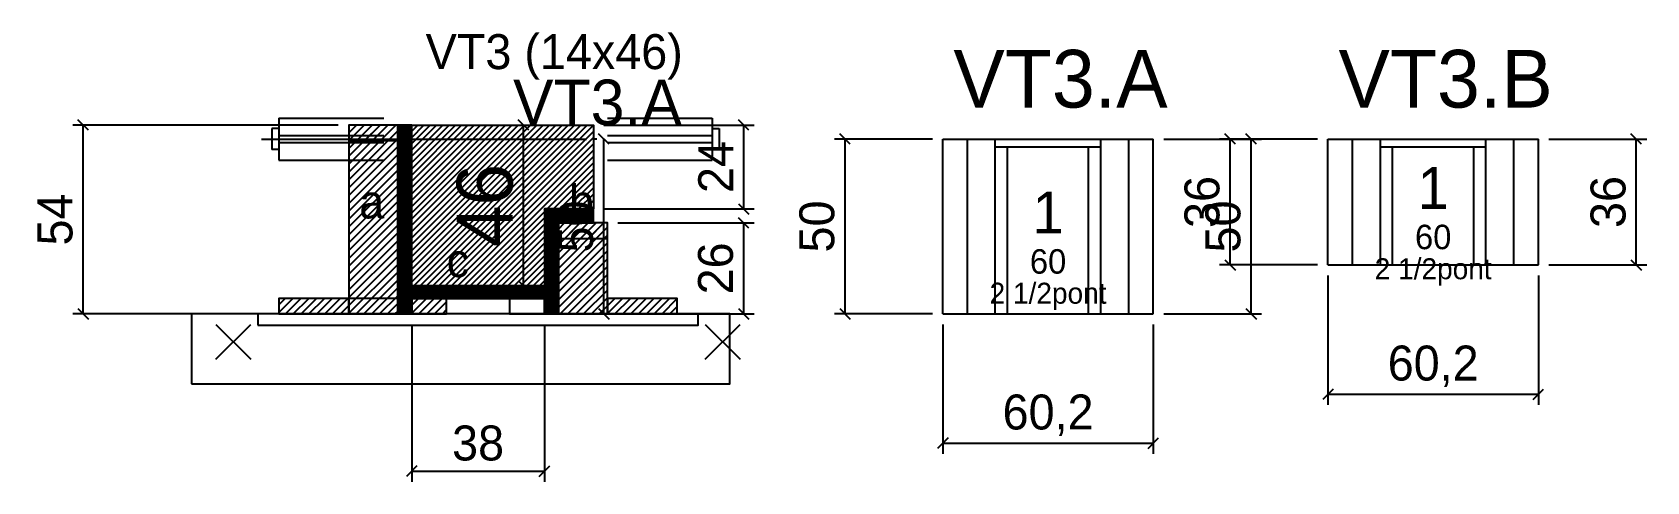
# Model space of a CAD drawing. Extents: x -69 to 393, y -98 to 31.
import ezdxf
from ezdxf.enums import TextEntityAlignment as Align

# ---------------------------------------------------------------- set-up
doc = ezdxf.new("R2010")
doc.units = 0
for name, color, linetype in [('5', 5, 'Continuous'), ('barrote', 126, 'Continuous'), ('CONCRETO', 251, 'Continuous'), ('COTA', 241, 'Continuous'), ('Cota Seção (2x)', 241, 'Continuous'), ('detalhes', 7, 'Continuous'), ('Hachura', 251, 'Continuous'), ('Madeira', 126, 'Continuous'), ('NOMENCLATURA', 7, 'Continuous'), ('Painéis', 200, 'Continuous'), ('presilha', 224, 'Continuous'), ('SARR_2.2x7', 40, 'Continuous'), ('SARR_3.5x7', 81, 'Continuous'), ('SCO-___-LAJ', 224, 'Continuous'), ('TENSOR', 224, 'Continuous'), ('texto', 7, 'Continuous'), ('Texto Seção', 7, 'Continuous')]:
    doc.layers.add(name, color=color, linetype=linetype)
doc.dimstyles.new('PAINEL', dxfattribs={"dimtxt": 10, "dimasz": 3, "dimexe": 3, "dimexo": 3, "dimgap": 3, "dimtad": 1, "dimblk": 'OBLIQUE', "dimblk1": 'OBLIQUE', "dimcen": 2.5, "dimclrd": 4, "dimclre": 4, "dimclrt": 240, "dimazin": 3, "dimtfac": 1, "dimtmove": 0, "dimatfit": 3})
doc.dimstyles.new('SECAO2X', dxfattribs={"dimtxt": 16, "dimasz": 3, "dimexe": 3, "dimexo": 3, "dimgap": 3, "dimtad": 1, "dimblk": 'OBLIQUE', "dimblk1": 'OBLIQUE', "dimcen": 2.5, "dimclrd": 4, "dimclre": 4, "dimclrt": 240, "dimazin": 3, "dimtfac": 1, "dimtmove": 0, "dimatfit": 3})

# ---------------------------------------------------------------- blocks, each defined once
blk = doc.blocks.new('_OBLIQUE')
at = {"color": 0, "linetype": 'BYBLOCK'}
blk.add_line((-0.5, -0.5), (0.5, 0.5), dxfattribs=at)

msp = doc.modelspace()

# ---------------------------------------------------------------- hatches: boundary and pattern name
at = {"layer": 'COTA'}
h = msp.add_hatch(dxfattribs=at)
h.set_pattern_fill('ANSI31', scale=0.4)
h.paths.add_polyline_path([(40, -42), (40, 4), (92, 4), (92, -20), (78, -20), (78, -42)])
at = {"layer": 'Hachura'}
h = msp.add_hatch(dxfattribs=at)
h.set_pattern_fill('ANSI31', scale=0.5)
h.paths.add_polyline_path([(22, -50), (36, -50), (36, 4), (22, 4)])
h = msp.add_hatch(dxfattribs=at)
h.set_pattern_fill('ANSI31', scale=0.5)
h.paths.add_polyline_path([(22, -0.4), (36, -0.4), (36, 4), (22, 4)])
h = msp.add_hatch(dxfattribs=at)
h.set_pattern_fill('SOLID')
h.paths.add_polyline_path([(36, -50), (40, -50), (40, 4), (36, 4)])
h = msp.add_hatch(dxfattribs=at)
h.set_pattern_fill('SOLID')
h.paths.add_polyline_path([(78, -24), (92, -24), (92, -20), (78, -20)])
h = msp.add_hatch(dxfattribs=at)
h.set_pattern_fill('SOLID')
h.paths.add_polyline_path([(78, -50), (82, -50), (82, -24), (78, -24)])
h = msp.add_hatch(dxfattribs=at)
h.set_pattern_fill('ANSI31', scale=0.5)
h.paths.add_polyline_path([(82, -50), (96, -50), (96, -24), (82, -24)])
h = msp.add_hatch(dxfattribs=at)
h.set_pattern_fill('ANSI31', scale=0.5)
h.paths.add_polyline_path([(82, -28.4), (96, -28.4), (96, -24), (82, -24)])
h = msp.add_hatch(dxfattribs=at)
h.set_pattern_fill('ANSI31', scale=0.5)
h.paths.add_polyline_path([(2, -50), (22, -50), (22, -45.6), (2, -45.6)])
h = msp.add_hatch(dxfattribs=at)
h.set_pattern_fill('SOLID')
h.paths.add_polyline_path([(40, -45.6), (78, -45.6), (78, -42), (40, -42)])
h = msp.add_hatch(dxfattribs=at)
h.set_pattern_fill('ANSI31', scale=0.5)
h.paths.add_polyline_path([(40, -50), (50, -50), (50, -45.6), (40, -45.6)])
h = msp.add_hatch(dxfattribs=at)
h.set_pattern_fill('ANSI31', scale=0.5)
h.paths.add_polyline_path([(96, -50), (116, -50), (116, -45.6), (96, -45.6)])

# ---------------------------------------------------------------- linework, layer by layer
for p, q in [((2, 6), (32, 6)), ((2, 6), (2, -6)), ((96, 6), (126, 6)), ((126, 6), (126, -6)), ((0, 3), (0, -3)), ((2, 3), (0, 3)), ((2, 1), (32, 1)), ((96, 1), (126, 1)), ((126, 3), (128, 3)), ((128, 3), (128, -3)), ((2, -3), (0, -3)), ((2, -1), (32, -1)), ((96, -1), (126, -1)), ((126, -3), (128, -3)), ((2, -6), (32, -6)), ((96, -6), (126, -6))]:
    msp.add_line(p, q)
at = {"layer": 'barrote'}
msp.add_lwpolyline([(-23, -70), (131, -70), (131, -50), (-23, -50)], close=True, dxfattribs=at)
at = {"layer": 'CONCRETO'}
msp.add_lwpolyline([(40, -42), (40, 4), (92, 4), (92, -20), (78, -20), (78, -42)], close=True, dxfattribs=at)
at = {"layer": 'Madeira'}
for points in [[(22, -50), (36, -50), (36, 4), (22, 4)], [(22, -0.4), (36, -0.4), (36, 4), (22, 4)], [(82, -50), (96, -50), (96, -24), (82, -24)], [(82, -28.4), (96, -28.4), (96, -24), (82, -24)], [(2, -50), (22, -50), (22, -45.6), (2, -45.6)], [(22, -50), (36, -50), (36, -45.6), (22, -45.6)], [(40, -50), (50, -50), (50, -45.6), (40, -45.6)], [(68, -50), (78, -50), (78, -45.6), (68, -45.6)], [(96, -50), (116, -50), (116, -45.6), (96, -45.6)]]:
    msp.add_lwpolyline(points, close=True, dxfattribs=at)
at = {"layer": 'Painéis'}
for p, q in [((192, 0), (252.2, 0)), ((192, -50), (192, 0)), ((252.2, -50), (252.2, 0)), ((302.2, 0), (362.4, 0)), ((302.2, -36), (302.2, 0)), ((362.4, -36), (362.4, 0)), ((302.2, -36), (362.4, -36)), ((192, -50), (252.2, -50))]:
    msp.add_line(p, q, dxfattribs=at)
for points in [[(36, -50), (40, -50), (40, 4), (36, 4)], [(78, -24), (92, -24), (92, -20), (78, -20)], [(78, -50), (82, -50), (82, -24), (78, -24)], [(40, -45.6), (78, -45.6), (78, -42), (40, -42)]]:
    msp.add_lwpolyline(points, close=True, dxfattribs=at)
at = {"layer": 'presilha'}
for p, q in [((-16, -63), (-6, -53)), ((-16, -53), (-6, -63)), ((124, -63), (134, -53)), ((124, -53), (134, -63))]:
    msp.add_line(p, q, dxfattribs=at)
at = {"layer": 'SARR_2.2x7'}
for p, q in [((199, -50), (199, 0)), ((245.2, -50), (245.2, 0)), ((309.2, -36), (309.2, 0)), ((355.4, -36), (355.4, 0)), ((207, -2.2), (237.2, -2.2)), ((317.2, -2.2), (347.4, -2.2))]:
    msp.add_line(p, q, dxfattribs=at)
at = {"layer": 'SARR_3.5x7'}
for p, q in [((207, -50), (207, 0)), ((237.2, -50), (237.2, 0)), ((317.2, -36), (317.2, 0)), ((347.4, -36), (347.4, 0)), ((210.5, -50), (210.5, -2.2)), ((233.7, -50), (233.7, -2.2)), ((320.7, -36), (320.7, -2.2)), ((343.9, -36), (343.9, -2.2)), ((317.2, -36), (320.7, -36)), ((343.9, -36), (347.4, -36)), ((207, -50), (210.5, -50)), ((233.7, -50), (237.2, -50))]:
    msp.add_line(p, q, dxfattribs=at)
at = {"layer": 'SCO-___-LAJ'}
msp.add_lwpolyline([(-4, -53.2), (122, -53.2), (122, -50), (-4, -50)], close=True, dxfattribs=at)
at = {"layer": 'TENSOR'}
msp.add_line((-3, 0), (90, 0), dxfattribs=at)

# ---------------------------------------------------------------- texts
at = {"layer": '5'}
for s, height, p in [('1', 12, (332.3, -14)), ('1', 12, (222.1, -21)), ('60', 7, (332.3, -28)), ('60', 7, (222.1, -35))]:
    msp.add_text(s, height=height, dxfattribs=at).set_placement(p, align=Align.MIDDLE_CENTER)
at = {"layer": 'detalhes'}
for s, p in [('b', (85, -22.7)), ('a', (25, -22.7)), ('c', (50, -39.5))]:
    msp.add_text(s, height=9.6, dxfattribs=at).set_placement(p)
at = {"layer": 'NOMENCLATURA'}
for s, p in [('VT3.A', (195, 9)), ('VT3.B', (305.2, 9))]:
    msp.add_text(s, height=16.5, dxfattribs=at).set_placement(p)
at = {"layer": 'texto', "char_height": 6, "attachment_point": 5}
for insert in [(332.3, -38), (222.1, -45)]:
    msp.add_mtext('2 1/2pont', dxfattribs=dict(at, insert=insert))
at = {"layer": 'Texto Seção'}
for s, height, p in [('VT3 (14x46)', 10, (44, 20)), ('VT3.A', 13, (69, 4))]:
    msp.add_text(s, height=height, dxfattribs=at).set_placement(p)

# ---------------------------------------------------------------- dimensions: what is measured, and where the dimension line sits
at = {"layer": 'COTA'}
for base, p1, p2 in [((-54, -50), (2, -50), (22, 4)), ((135, -20), (92, -20), (92, 4)), ((95, -50), (96, -50), (96, 0)), ((164, -50), (192, -50), (192, 0)), ((280.2, -50), (252.2, -50), (252.2, 0)), ((274.2, -36), (302.2, -36), (302.2, 0)), ((390.4, -36), (362.4, -36), (362.4, 0)), ((135, -50), (96, -50), (96, -24))]:
    msp.add_linear_dim(base=base, p1=p1, p2=p2, angle=90, dimstyle='PAINEL', dxfattribs=at).render()
for base, p1, p2 in [((302.2, -73), (302.2, -36), (362.4, -36)), ((40, -95), (40, -50), (78, -50)), ((192, -87), (192, -50), (252.2, -50))]:
    msp.add_linear_dim(base=base, p1=p1, p2=p2, dimstyle='PAINEL', dxfattribs=at).render()
at = {"layer": 'Cota Seção (2x)'}
msp.add_linear_dim(base=(72, -42), p1=(40, -42), p2=(40, 4), angle=90, dimstyle='SECAO2X', dxfattribs=at).render()

doc.saveas('drawing.dxf')
